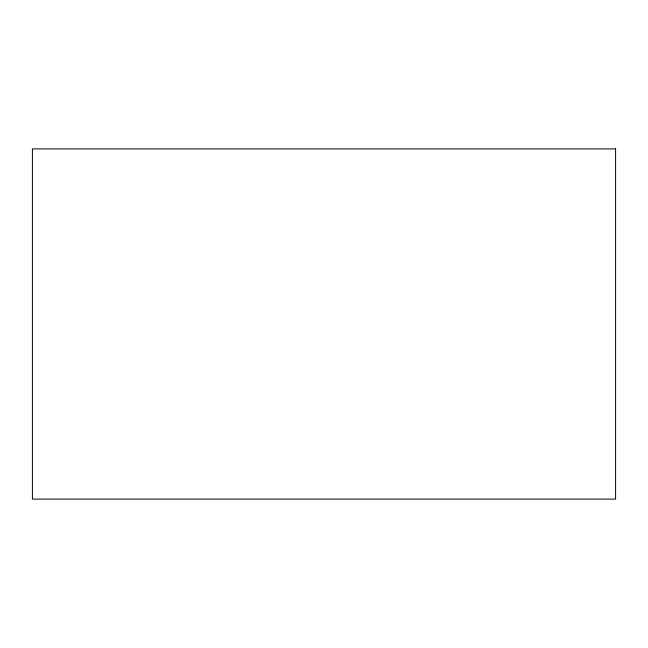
<?xml version="1.0" encoding="UTF-8"?>
<svg xmlns="http://www.w3.org/2000/svg" width="648" height="648" viewBox="0 0 648 648"><rect width="100%" height="100%" fill="white"/><g stroke="black" fill="none" stroke-linecap="round" stroke-linejoin="round"><path stroke-width="0.97" d="M615.6 148.894L32.4 148.894L32.4 499.106L615.6 499.106L615.6 148.894"/></g></svg>
